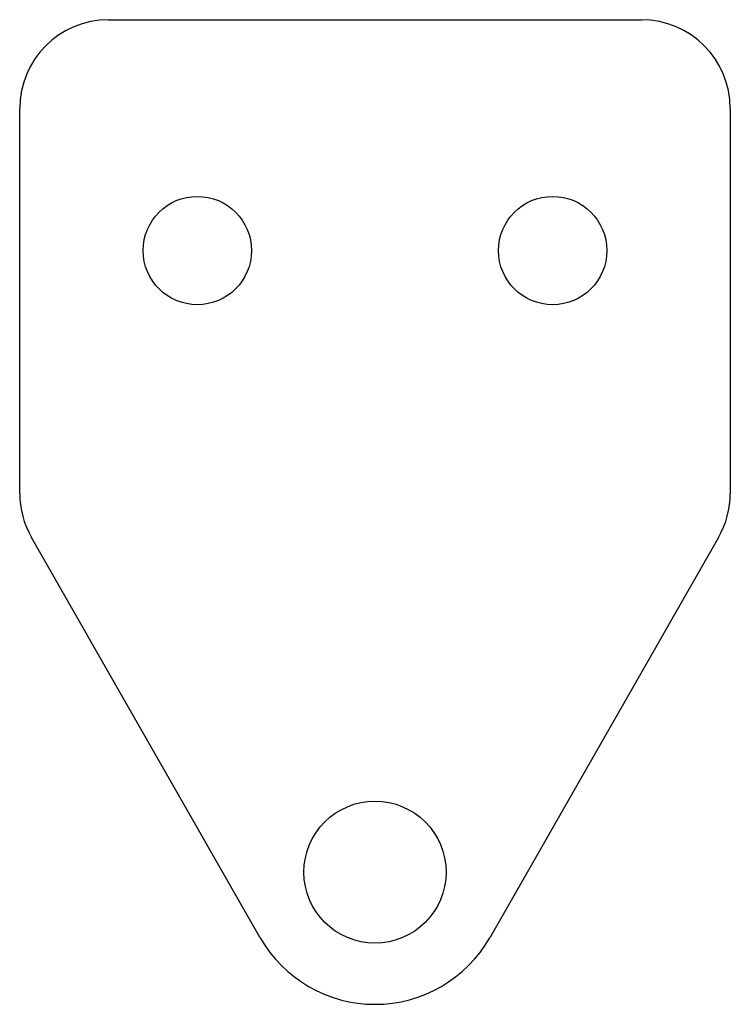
# Model space of a CAD drawing. Extents: x -20 to 20, y -42.4 to 13.
import ezdxf

# ---------------------------------------------------------------- set-up
doc = ezdxf.new("R2010")
doc.units = 0
doc.layers.add('MODELSKETCH_VISIBLE', color=7, linetype='CONTINUOUS')

msp = doc.modelspace()

# ---------------------------------------------------------------- linework, layer by layer
at = {"layer": 'MODELSKETCH_VISIBLE'}
for p, q in [((-15, 13), (15, 13)), ((-20, -13.672), (-20, 8)), ((20, 8), (20, -13.672)), ((-6.462, -38.692), (-19.341, -16.153)), ((19.341, -16.153), (6.462, -38.692))]:
    msp.add_line(p, q, dxfattribs=at)
for centre, radius in [((-10, 0), 3.05), ((10, 0), 3.05), ((0, -35), 4)]:
    msp.add_circle(centre, radius, dxfattribs=at)
for centre, radius, start, end in [((-15, 8), 5, 90, 180), ((15, 8), 5, 0, 90), ((-15, -13.672), 5, 180, 209.7449), ((15, -13.672), 5, 330.2551, 0), ((0, -35), 7.442, 209.7449, 330.2551)]:
    msp.add_arc(centre, radius, start, end, dxfattribs=at)

doc.saveas('drawing.dxf')
